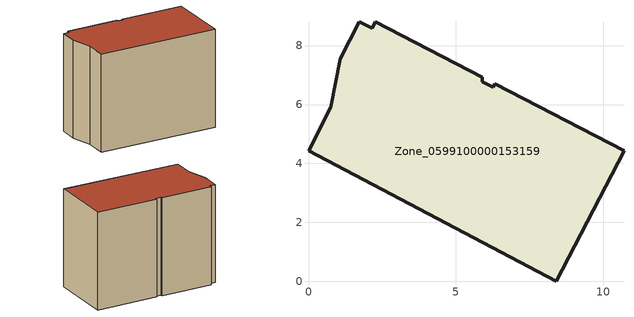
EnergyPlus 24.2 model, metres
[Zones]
Zone_0599100000153159
 floor ground (C_G): 5.89,6.77 6.27,6.59 6.33,6.7 10.7,4.43 8.41,0 0,4.42 0.75,5.91 1.08,7.55 1.73,8.81 2.16,8.59 2.27,8.8 5.89,6.92 z0
 wall outside (C_F): 2.16,8.59 1.73,8.81 1.08,7.55 0.75,5.91 0,4.42 8.41,0 10.7,4.43 6.33,6.7 6.27,6.59 5.89,6.77 5.89,6.92 2.27,8.8 2.16,8.59 z0:7.71
 roof outside (C_R): 6.27,6.59 5.89,6.77 5.89,6.92 2.27,8.8 2.16,8.59 1.73,8.81 1.08,7.55 0.75,5.91 0,4.42 8.41,0 10.7,4.43 6.33,6.7 z7.71
[BUILDING]
Pand.0599100000153159: North Axis=0; Terrain=City; Loads Convergence Tolerance Value=0.04; Temperature Convergence Tolerance Value=0.4; Solar Distribution=FullExterior; Maximum Number of Warmup Days=25; Minimum Number of Warmup Days=1
[Site:Location]
Rotterdam.The.Hague.AP_ZH_NLD Design_Conditions: Latitude=51.96; Longitude=4.45; Time Zone=1; Elevation=-4.5
[SITE:GROUNDTEMPERATURE:BUILDINGSURFACE]
18, 18, 18, 18, 18, 18, 18, 18, 18, 18, 18, 18
[MATERIAL] Thermal Absorptance=0.9; Solar Absorptance=0.7; Visible Absorptance=0.7
Name | Roughness | Thickness | Conductivity | Density | Specific Heat
G.TC.1946 | MediumSmooth | 0.15 | 1 | 540 | 1210
F.TC.1946 | Rough | 0.3 | 0.857143 | 1920 | 840
R.TC.1946 | MediumRough | 0.2 | 0.909091 | 1500 | 1000
[CONSTRUCTION]
C_G: G.TC.1946
C_F: F.TC.1946
C_R: R.TC.1946
[ZONE]
Zone_0599100000153159: Type=1; Multiplier=1; Ceiling Height=Autocalculate; Volume=Autocalculate; Floor Area=autocalculate; Part of Total Floor Area=Yes
[ZONEINFILTRATION:DESIGNFLOWRATE]
Infil_Zone_0599100000153159: Zone or ZoneList or Space or SpaceList=Zone_0599100000153159; Schedule=AlwaysOn; Design Flow Rate Calculation Method=Flow/Area; Flow Rate per Floor Area=0.003; Constant Term Coefficient=1; Temperature Term Coefficient=0; Velocity Term Coefficient=0; Velocity Squared Term Coefficient=0
[HVACTEMPLATE:ZONE:IDEALLOADSAIRSYSTEM]
Zone_0599100000153159: Maximum Heating Supply Air Temperature=50; Minimum Cooling Supply Air Temperature=13; Maximum Heating Supply Air Humidity Ratio=0.0156; Minimum Cooling Supply Air Humidity Ratio=0.0077; Heating Limit=NoLimit; Cooling Limit=NoLimit; Dehumidification Control Type=ConstantSensibleHeatRatio; Cooling Sensible Heat Ratio=0.7; Dehumidification Setpoint=60; Humidification Control Type=None; Humidification Setpoint=30; Outdoor Air Method=None; Outdoor Air Flow Rate per Person=0.00944; Outdoor Air Flow Rate per Zone Floor Area=0; Outdoor Air Flow Rate per Zone=0; Demand Controlled Ventilation Type=None; Outdoor Air Economizer Type=NoEconomizer; Heat Recovery Type=None; Sensible Heat Recovery Effectiveness=0.7; Latent Heat Recovery Effectiveness=0.65
[ZONECONTROL:THERMOSTAT]
ThermostatControl_Zone_0599100000153159: Zone or ZoneList=Zone_0599100000153159; Control Type Schedule=DualSetpointControlType; Control 1=Thermostat_Zone_0599100000153159; Temperature Difference Between Cutout And Setpoint=0
[THERMOSTATSETPOINT:DUALSETPOINT]
Thermostat_Zone_0599100000153159: Heating Setpoint Temperature Schedule=HeatingSetpoint_Zone_0599100000153159; Cooling Setpoint Temperature Schedule=CoolingSetpoint_Zone_0599100000153159
[SCHEDULE:COMPACT]
HeatingSetpoint_Zone_0599100000153159: Through: 12/31, For: AllDays, Until: 24:00, 21
CoolingSetpoint_Zone_0599100000153159: Through: 12/31, For: AllDays, Until: 24:00, 24
DualSetpointControlType: Through: 12/31, For: AllDays, Until: 24:00, 4
AlwaysOn: Through: 12/31, For: AllDays, Until: 24:00, 1
